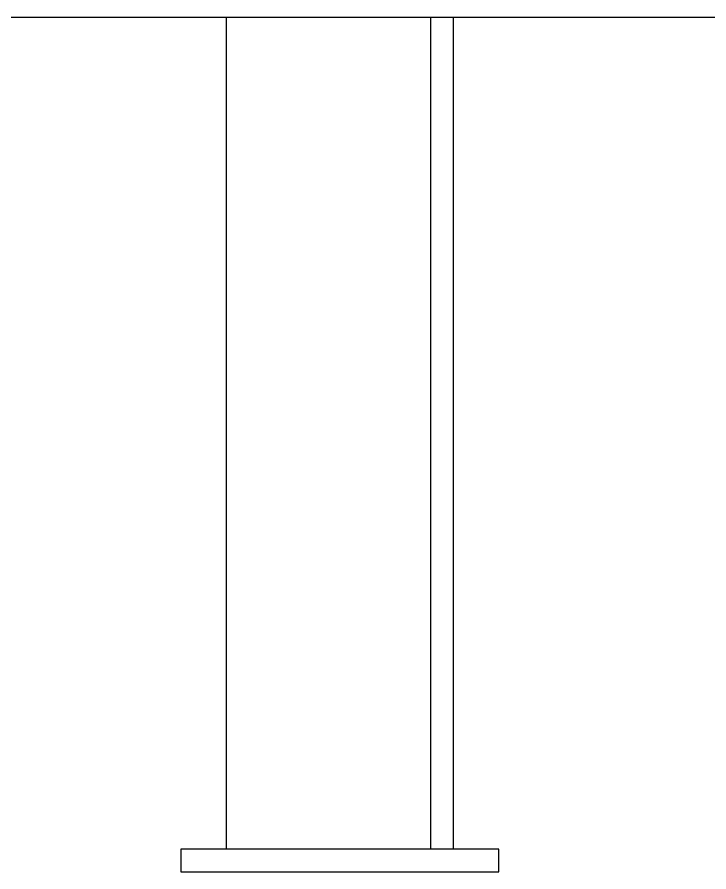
# Model space of a CAD drawing. Extents: x -681219 to -550379, y -242630 to -158199.
# Drawn here: x -660084 to -656428, y -175300 to -170785 of the extents above; entities that cross this region are included whole.
import ezdxf

# ---------------------------------------------------------------- set-up
doc = ezdxf.new("R2010")
doc.units = 0
doc.header["$LTSCALE"] = 1000
doc.layers.get('0').update_dxf_attribs({"linetype": 'CONTINUOUS'})

msp = doc.modelspace()

# ---------------------------------------------------------------- linework, layer by layer
at = {"color": 7}
for p, q in [((-670830.3675, -170785.1293), (-655408.7401, -170785.1293)), ((-658979.1867, -170785.1293), (-658979.1867, -175180.4212)), ((-657899.1867, -170785.1293), (-657899.1867, -175180.4212)), ((-657779.1867, -170785.1293), (-657779.1867, -175180.4212))]:
    msp.add_line(p, q, dxfattribs=at)
msp.add_lwpolyline([(-657539.1867, -175180.4212), (-659219.1867, -175180.4212), (-659219.1867, -175300.4212), (-657539.1867, -175300.4212)], close=True, dxfattribs=at)

doc.saveas('drawing.dxf')
